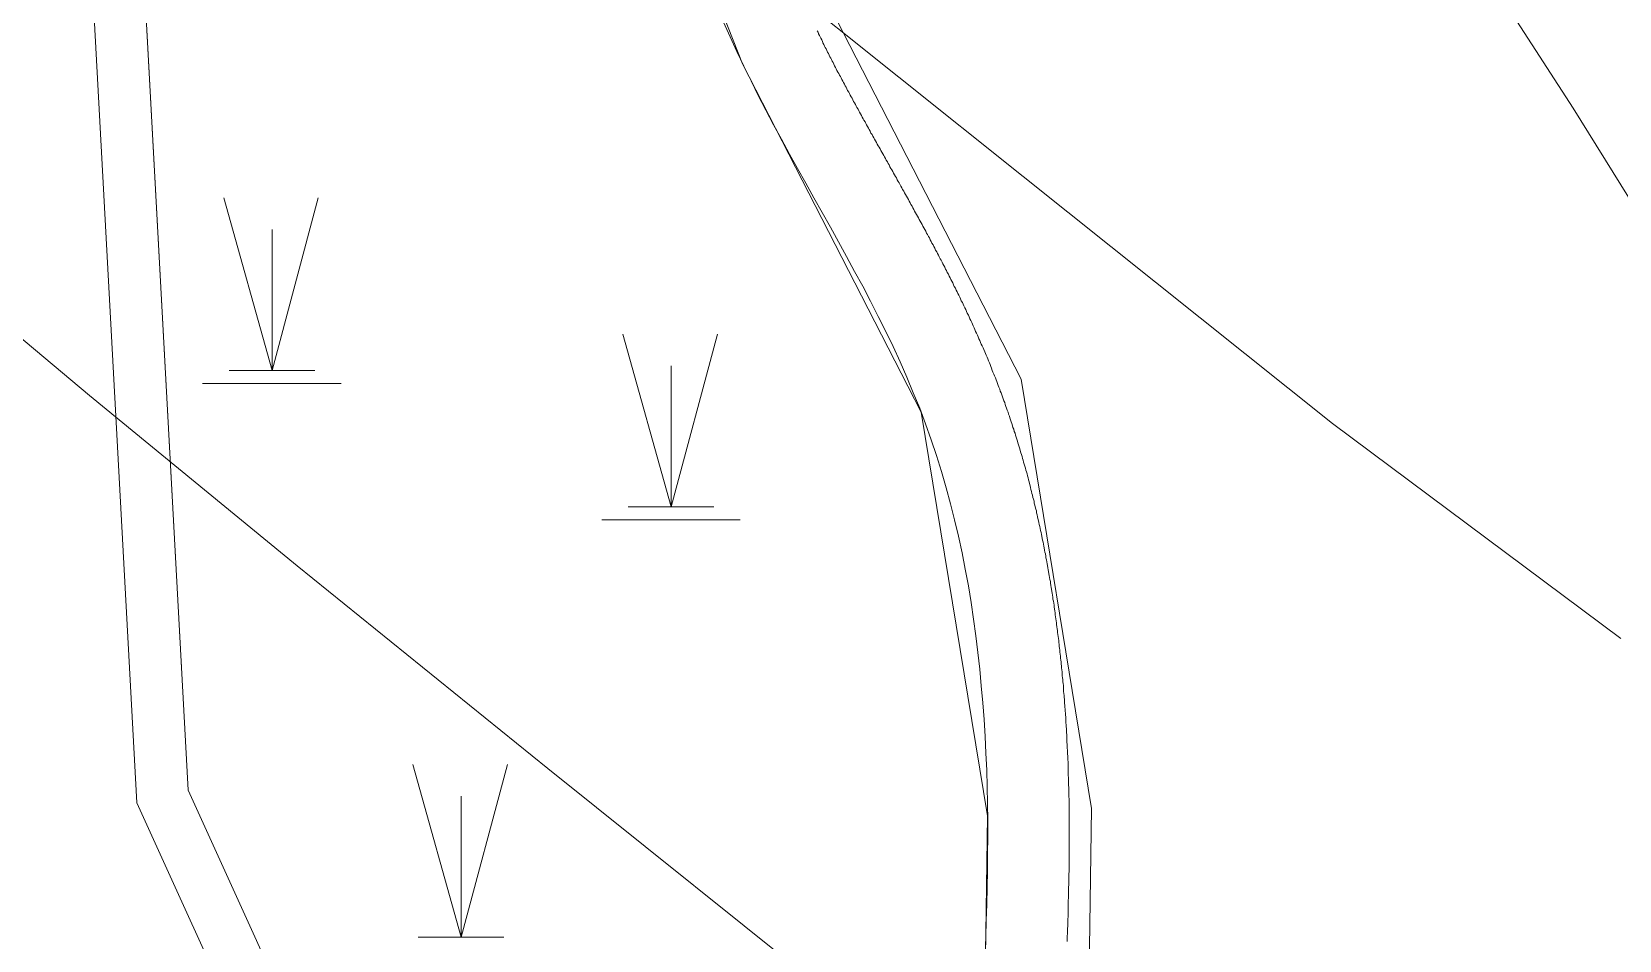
# Model space of a CAD drawing. Header units: metres. Extents: x 532950 to 537618, y 1849954 to 1853119.
# Drawn here: x 534450.4 to 534511.5, y 1851446.4 to 1851481.4 of the extents above; entities that cross this region are included whole.
import ezdxf

# ---------------------------------------------------------------- set-up
doc = ezdxf.new("R2010")
doc.units = ezdxf.units.M
doc.header["$LTSCALE"] = 3.1
for name, color, linetype, lineweight in [('12', 7, 'Continuous', 13), ('26', 7, 'Continuous', 13), ('4', 7, 'Continuous', 13), ('45', 7, 'Continuous', 13), ('55', 7, 'Continuous', 13), ('58', 7, 'Continuous', 13)]:
    doc.layers.add(name, color=color, linetype=linetype, lineweight=lineweight)

msp = doc.modelspace()

# ---------------------------------------------------------------- linework, layer by layer
at = {"layer": '12'}
for points in [[(534476.05, 1851404.12), (534454.42, 1851451.68), (534450.82, 1851517.88), (534437.7, 1851504.39), (534436.39, 1851502.93), (534435.21, 1851501.35), (534434.17, 1851499.69), (534433.28, 1851497.94), (534432.53, 1851496.12), (534431.95, 1851494.24), (534431.53, 1851492.32), (534431.27, 1851490.37), (534431.18, 1851488.41), (534431.26, 1851486.44), (534431.51, 1851484.49), (534431.92, 1851482.57), (534442.2, 1851443.01), (534446.57, 1851424.1), (534452.52, 1851405.62)], [(534476.05, 1851404.12), (534454.42, 1851451.68), (534450.82, 1851517.88)]]:
    msp.add_lwpolyline(points, dxfattribs=at)
at = {"layer": '26'}
for points in [[(534481.87, 1851479), (534481.84, 1851479.06), (534481.8, 1851479.12), (534481.77, 1851479.18), (534481.74, 1851479.24), (534481.71, 1851479.3), (534481.68, 1851479.36), (534481.64, 1851479.42), (534481.61, 1851479.48), (534481.58, 1851479.54), (534481.55, 1851479.6), (534481.52, 1851479.66), (534481.49, 1851479.71), (534481.46, 1851479.77), (534481.42, 1851479.83), (534481.39, 1851479.89), (534481.36, 1851479.95), (534481.33, 1851480.01), (534481.3, 1851480.07), (534481.27, 1851480.13), (534481.24, 1851480.19), (534481.21, 1851480.25), (534481.18, 1851480.31), (534481.15, 1851480.36), (534481.12, 1851480.42), (534481.09, 1851480.48), (534481.06, 1851480.54), (534481.03, 1851480.6), (534481, 1851480.66), (534480.97, 1851480.72), (534480.94, 1851480.78), (534480.91, 1851480.83), (534480.88, 1851480.89), (534480.85, 1851480.95), (534480.83, 1851481.01), (534480.8, 1851481.07), (534480.77, 1851481.13), (534480.74, 1851481.18), (534480.71, 1851481.24), (534480.68, 1851481.3), (534480.66, 1851481.36), (534480.63, 1851481.42)], [(534485.33, 1851472.71), (534485.3, 1851472.78), (534485.26, 1851472.84), (534485.23, 1851472.91), (534485.19, 1851472.97), (534485.16, 1851473.04), (534485.12, 1851473.11), (534485.09, 1851473.17), (534485.05, 1851473.24), (534485.02, 1851473.3), (534484.98, 1851473.37), (534484.95, 1851473.44), (534484.91, 1851473.5), (534484.88, 1851473.57), (534484.84, 1851473.63), (534484.81, 1851473.7), (534484.77, 1851473.76), (534484.74, 1851473.83), (534484.7, 1851473.89), (534484.67, 1851473.96), (534484.63, 1851474.02), (534484.6, 1851474.09), (534484.56, 1851474.15), (534484.53, 1851474.22), (534484.49, 1851474.28), (534484.45, 1851474.34), (534484.42, 1851474.41), (534484.38, 1851474.47), (534484.35, 1851474.54), (534484.31, 1851474.6), (534484.28, 1851474.67), (534484.24, 1851474.73), (534484.21, 1851474.79), (534484.17, 1851474.86), (534484.14, 1851474.92), (534484.1, 1851474.99), (534484.07, 1851475.05), (534484.03, 1851475.11), (534483.99, 1851475.18), (534483.96, 1851475.24), (534483.92, 1851475.3), (534483.89, 1851475.37), (534483.85, 1851475.43), (534483.82, 1851475.49), (534483.78, 1851475.56), (534483.75, 1851475.62), (534483.71, 1851475.68), (534483.68, 1851475.75), (534483.64, 1851475.81), (534483.61, 1851475.87), (534483.57, 1851475.93), (534483.54, 1851476), (534483.5, 1851476.06), (534483.47, 1851476.12), (534483.43, 1851476.18), (534483.4, 1851476.25), (534483.36, 1851476.31), (534483.33, 1851476.37), (534483.29, 1851476.43), (534483.26, 1851476.5), (534483.22, 1851476.56), (534483.19, 1851476.62), (534483.15, 1851476.68), (534483.12, 1851476.74), (534483.08, 1851476.81), (534483.05, 1851476.87), (534483.01, 1851476.93), (534482.98, 1851476.99), (534482.94, 1851477.05), (534482.91, 1851477.12), (534482.87, 1851477.18), (534482.84, 1851477.24), (534482.81, 1851477.3), (534482.77, 1851477.36), (534482.74, 1851477.42), (534482.7, 1851477.48), (534482.67, 1851477.55), (534482.63, 1851477.61), (534482.6, 1851477.67), (534482.57, 1851477.73), (534482.53, 1851477.79), (534482.5, 1851477.85), (534482.47, 1851477.91), (534482.43, 1851477.97), (534482.4, 1851478.03), (534482.36, 1851478.09), (534482.33, 1851478.15), (534482.3, 1851478.22), (534482.26, 1851478.28), (534482.23, 1851478.34), (534482.2, 1851478.4), (534482.16, 1851478.46), (534482.13, 1851478.52), (534482.1, 1851478.58), (534482.07, 1851478.64), (534482.03, 1851478.7), (534482, 1851478.76), (534481.97, 1851478.82), (534481.93, 1851478.88), (534481.9, 1851478.94), (534481.87, 1851479)], [(534488.34, 1851465.62), (534488.32, 1851465.69), (534488.29, 1851465.77), (534488.27, 1851465.84), (534488.25, 1851465.92), (534488.22, 1851465.99), (534488.2, 1851466.07), (534488.17, 1851466.14), (534488.15, 1851466.21), (534488.13, 1851466.29), (534488.1, 1851466.36), (534488.08, 1851466.44), (534488.05, 1851466.51), (534488.03, 1851466.58), (534488, 1851466.66), (534487.98, 1851466.73), (534487.95, 1851466.81), (534487.92, 1851466.88), (534487.9, 1851466.95), (534487.87, 1851467.03), (534487.85, 1851467.1), (534487.82, 1851467.17), (534487.79, 1851467.25), (534487.77, 1851467.32), (534487.74, 1851467.4), (534487.71, 1851467.47), (534487.68, 1851467.54), (534487.66, 1851467.62), (534487.63, 1851467.69), (534487.6, 1851467.76), (534487.57, 1851467.84), (534487.55, 1851467.91), (534487.52, 1851467.98), (534487.49, 1851468.05), (534487.46, 1851468.13), (534487.43, 1851468.2), (534487.4, 1851468.27), (534487.37, 1851468.34), (534487.34, 1851468.42), (534487.32, 1851468.49), (534487.29, 1851468.56), (534487.26, 1851468.63), (534487.23, 1851468.71), (534487.2, 1851468.78), (534487.17, 1851468.85), (534487.14, 1851468.92), (534487.11, 1851468.99), (534487.08, 1851469.06), (534487.05, 1851469.14), (534487.02, 1851469.21), (534486.98, 1851469.28), (534486.95, 1851469.35), (534486.92, 1851469.42), (534486.89, 1851469.49), (534486.86, 1851469.56), (534486.83, 1851469.63), (534486.8, 1851469.7), (534486.77, 1851469.77), (534486.73, 1851469.84), (534486.7, 1851469.91), (534486.67, 1851469.98), (534486.64, 1851470.05), (534486.61, 1851470.12), (534486.58, 1851470.19), (534486.54, 1851470.26), (534486.51, 1851470.33), (534486.48, 1851470.4), (534486.45, 1851470.47), (534486.41, 1851470.54), (534486.38, 1851470.61), (534486.35, 1851470.68), (534486.32, 1851470.75), (534486.28, 1851470.82), (534486.25, 1851470.89), (534486.22, 1851470.96), (534486.18, 1851471.02), (534486.15, 1851471.09), (534486.12, 1851471.16), (534486.08, 1851471.23), (534486.05, 1851471.3), (534486.02, 1851471.37), (534485.98, 1851471.43), (534485.95, 1851471.5), (534485.91, 1851471.57), (534485.88, 1851471.64), (534485.85, 1851471.71), (534485.81, 1851471.77), (534485.78, 1851471.84), (534485.75, 1851471.91), (534485.71, 1851471.97), (534485.68, 1851472.04), (534485.64, 1851472.11), (534485.61, 1851472.18), (534485.57, 1851472.24), (534485.54, 1851472.31), (534485.51, 1851472.38), (534485.47, 1851472.44), (534485.44, 1851472.51), (534485.4, 1851472.58), (534485.37, 1851472.64), (534485.33, 1851472.71)], [(534489.91, 1851458.09), (534489.9, 1851458.17), (534489.89, 1851458.24), (534489.88, 1851458.32), (534489.87, 1851458.39), (534489.86, 1851458.47), (534489.85, 1851458.55), (534489.84, 1851458.62), (534489.83, 1851458.7), (534489.82, 1851458.77), (534489.81, 1851458.85), (534489.8, 1851458.92), (534489.79, 1851459), (534489.78, 1851459.08), (534489.77, 1851459.15), (534489.76, 1851459.23), (534489.75, 1851459.3), (534489.74, 1851459.38), (534489.73, 1851459.45), (534489.71, 1851459.53), (534489.7, 1851459.61), (534489.69, 1851459.68), (534489.68, 1851459.76), (534489.67, 1851459.83), (534489.65, 1851459.91), (534489.64, 1851459.98), (534489.63, 1851460.06), (534489.62, 1851460.14), (534489.61, 1851460.21), (534489.59, 1851460.29), (534489.58, 1851460.36), (534489.57, 1851460.44), (534489.55, 1851460.51), (534489.54, 1851460.59), (534489.53, 1851460.66), (534489.51, 1851460.74), (534489.5, 1851460.82), (534489.49, 1851460.89), (534489.47, 1851460.97), (534489.46, 1851461.04), (534489.44, 1851461.12), (534489.43, 1851461.19), (534489.42, 1851461.27), (534489.4, 1851461.34), (534489.39, 1851461.42), (534489.37, 1851461.5), (534489.36, 1851461.57), (534489.34, 1851461.65), (534489.33, 1851461.72), (534489.31, 1851461.8), (534489.3, 1851461.87), (534489.28, 1851461.95), (534489.27, 1851462.02), (534489.25, 1851462.1), (534489.23, 1851462.17), (534489.22, 1851462.25), (534489.2, 1851462.33), (534489.18, 1851462.4), (534489.17, 1851462.48), (534489.15, 1851462.55), (534489.13, 1851462.63), (534489.12, 1851462.7), (534489.1, 1851462.78), (534489.08, 1851462.85), (534489.07, 1851462.93), (534489.05, 1851463), (534489.03, 1851463.08), (534489.01, 1851463.15), (534488.99, 1851463.23), (534488.98, 1851463.3), (534488.96, 1851463.38), (534488.94, 1851463.45), (534488.92, 1851463.53), (534488.9, 1851463.6), (534488.88, 1851463.68), (534488.86, 1851463.75), (534488.85, 1851463.83), (534488.83, 1851463.9), (534488.81, 1851463.98), (534488.79, 1851464.05), (534488.77, 1851464.13), (534488.75, 1851464.2), (534488.73, 1851464.28), (534488.71, 1851464.35), (534488.69, 1851464.43), (534488.67, 1851464.5), (534488.65, 1851464.58), (534488.62, 1851464.65), (534488.6, 1851464.73), (534488.58, 1851464.8), (534488.56, 1851464.88), (534488.54, 1851464.95), (534488.52, 1851465.02), (534488.5, 1851465.1), (534488.47, 1851465.17), (534488.45, 1851465.25), (534488.43, 1851465.32), (534488.41, 1851465.4), (534488.38, 1851465.47), (534488.36, 1851465.55), (534488.34, 1851465.62)], [(534490.34, 1851450.58), (534490.34, 1851450.65), (534490.34, 1851450.73), (534490.34, 1851450.8), (534490.34, 1851450.87), (534490.34, 1851450.95), (534490.34, 1851451.02), (534490.33, 1851451.1), (534490.33, 1851451.17), (534490.33, 1851451.25), (534490.33, 1851451.32), (534490.33, 1851451.39), (534490.33, 1851451.47), (534490.33, 1851451.54), (534490.33, 1851451.62), (534490.33, 1851451.69), (534490.33, 1851451.77), (534490.33, 1851451.84), (534490.32, 1851451.92), (534490.32, 1851451.99), (534490.32, 1851452.06), (534490.32, 1851452.14), (534490.32, 1851452.21), (534490.32, 1851452.29), (534490.31, 1851452.36), (534490.31, 1851452.44), (534490.31, 1851452.51), (534490.31, 1851452.59), (534490.31, 1851452.66), (534490.3, 1851452.74), (534490.3, 1851452.81), (534490.3, 1851452.89), (534490.3, 1851452.96), (534490.29, 1851453.04), (534490.29, 1851453.11), (534490.29, 1851453.19), (534490.29, 1851453.26), (534490.28, 1851453.34), (534490.28, 1851453.41), (534490.28, 1851453.49), (534490.27, 1851453.56), (534490.27, 1851453.64), (534490.27, 1851453.71), (534490.26, 1851453.79), (534490.26, 1851453.86), (534490.26, 1851453.94), (534490.25, 1851454.01), (534490.25, 1851454.09), (534490.25, 1851454.16), (534490.24, 1851454.24), (534490.24, 1851454.31), (534490.23, 1851454.39), (534490.23, 1851454.46), (534490.23, 1851454.54), (534490.22, 1851454.62), (534490.22, 1851454.69), (534490.21, 1851454.77), (534490.21, 1851454.84), (534490.2, 1851454.92), (534490.2, 1851454.99), (534490.19, 1851455.07), (534490.19, 1851455.14), (534490.18, 1851455.22), (534490.18, 1851455.29), (534490.17, 1851455.37), (534490.17, 1851455.44), (534490.16, 1851455.52), (534490.15, 1851455.6), (534490.15, 1851455.67), (534490.14, 1851455.75), (534490.14, 1851455.82), (534490.13, 1851455.9), (534490.12, 1851455.97), (534490.12, 1851456.05), (534490.11, 1851456.12), (534490.11, 1851456.2), (534490.1, 1851456.28), (534490.09, 1851456.35), (534490.09, 1851456.43), (534490.08, 1851456.5), (534490.07, 1851456.58), (534490.06, 1851456.65), (534490.06, 1851456.73), (534490.05, 1851456.81), (534490.04, 1851456.88), (534490.04, 1851456.96), (534490.03, 1851457.03), (534490.02, 1851457.11), (534490.01, 1851457.18), (534490, 1851457.26), (534490, 1851457.33), (534489.99, 1851457.41), (534489.98, 1851457.49), (534489.97, 1851457.56), (534489.96, 1851457.64), (534489.95, 1851457.71), (534489.95, 1851457.79), (534489.94, 1851457.86), (534489.93, 1851457.94), (534489.92, 1851458.02), (534489.91, 1851458.09)], [(534490.26, 1851446.35), (534490.26, 1851446.43), (534490.26, 1851446.5), (534490.26, 1851446.57), (534490.27, 1851446.64), (534490.27, 1851446.71), (534490.27, 1851446.79), (534490.27, 1851446.86), (534490.28, 1851446.93), (534490.28, 1851447), (534490.28, 1851447.07), (534490.28, 1851447.15), (534490.28, 1851447.22), (534490.29, 1851447.29), (534490.29, 1851447.36), (534490.29, 1851447.43), (534490.29, 1851447.51), (534490.29, 1851447.58), (534490.3, 1851447.65), (534490.3, 1851447.72), (534490.3, 1851447.8), (534490.3, 1851447.87), (534490.3, 1851447.94), (534490.31, 1851448.01), (534490.31, 1851448.09), (534490.31, 1851448.16), (534490.31, 1851448.23), (534490.31, 1851448.3), (534490.31, 1851448.38), (534490.31, 1851448.45), (534490.32, 1851448.52), (534490.32, 1851448.59), (534490.32, 1851448.67), (534490.32, 1851448.74), (534490.32, 1851448.81), (534490.32, 1851448.89), (534490.32, 1851448.96), (534490.33, 1851449.03), (534490.33, 1851449.11), (534490.33, 1851449.18), (534490.33, 1851449.25), (534490.33, 1851449.33), (534490.33, 1851449.4), (534490.33, 1851449.47), (534490.33, 1851449.55), (534490.33, 1851449.62), (534490.33, 1851449.69), (534490.33, 1851449.77), (534490.33, 1851449.84), (534490.34, 1851449.91), (534490.34, 1851449.99), (534490.34, 1851450.06), (534490.34, 1851450.13), (534490.34, 1851450.21), (534490.34, 1851450.28), (534490.34, 1851450.36), (534490.34, 1851450.43), (534490.34, 1851450.5), (534490.34, 1851450.58)]]:
    msp.add_lwpolyline(points, dxfattribs=at)
at = {"layer": '4'}
for points in [[(534481.87, 1851479), (534481.84, 1851479.06), (534481.8, 1851479.12), (534481.77, 1851479.18), (534481.74, 1851479.24), (534481.71, 1851479.3), (534481.68, 1851479.36), (534481.64, 1851479.42), (534481.61, 1851479.48), (534481.58, 1851479.54), (534481.55, 1851479.6), (534481.52, 1851479.66), (534481.49, 1851479.71), (534481.46, 1851479.77), (534481.42, 1851479.83), (534481.39, 1851479.89), (534481.36, 1851479.95), (534481.33, 1851480.01), (534481.3, 1851480.07), (534481.27, 1851480.13), (534481.24, 1851480.19), (534481.21, 1851480.25), (534481.18, 1851480.31), (534481.15, 1851480.36), (534481.12, 1851480.42), (534481.09, 1851480.48), (534481.06, 1851480.54), (534481.03, 1851480.6), (534481, 1851480.66), (534480.97, 1851480.72), (534480.94, 1851480.78), (534480.91, 1851480.83), (534480.88, 1851480.89), (534480.85, 1851480.95), (534480.83, 1851481.01), (534480.8, 1851481.07), (534480.77, 1851481.13), (534480.74, 1851481.18), (534480.71, 1851481.24), (534480.68, 1851481.3), (534480.66, 1851481.36), (534480.63, 1851481.42)], [(534485.33, 1851472.71), (534485.3, 1851472.78), (534485.26, 1851472.84), (534485.23, 1851472.91), (534485.19, 1851472.97), (534485.16, 1851473.04), (534485.12, 1851473.11), (534485.09, 1851473.17), (534485.05, 1851473.24), (534485.02, 1851473.3), (534484.98, 1851473.37), (534484.95, 1851473.44), (534484.91, 1851473.5), (534484.88, 1851473.57), (534484.84, 1851473.63), (534484.81, 1851473.7), (534484.77, 1851473.76), (534484.74, 1851473.83), (534484.7, 1851473.89), (534484.67, 1851473.96), (534484.63, 1851474.02), (534484.6, 1851474.09), (534484.56, 1851474.15), (534484.53, 1851474.22), (534484.49, 1851474.28), (534484.45, 1851474.34), (534484.42, 1851474.41), (534484.38, 1851474.47), (534484.35, 1851474.54), (534484.31, 1851474.6), (534484.28, 1851474.67), (534484.24, 1851474.73), (534484.21, 1851474.79), (534484.17, 1851474.86), (534484.14, 1851474.92), (534484.1, 1851474.99), (534484.07, 1851475.05), (534484.03, 1851475.11), (534483.99, 1851475.18), (534483.96, 1851475.24), (534483.92, 1851475.3), (534483.89, 1851475.37), (534483.85, 1851475.43), (534483.82, 1851475.49), (534483.78, 1851475.56), (534483.75, 1851475.62), (534483.71, 1851475.68), (534483.68, 1851475.75), (534483.64, 1851475.81), (534483.61, 1851475.87), (534483.57, 1851475.93), (534483.54, 1851476), (534483.5, 1851476.06), (534483.47, 1851476.12), (534483.43, 1851476.18), (534483.4, 1851476.25), (534483.36, 1851476.31), (534483.33, 1851476.37), (534483.29, 1851476.43), (534483.26, 1851476.5), (534483.22, 1851476.56), (534483.19, 1851476.62), (534483.15, 1851476.68), (534483.12, 1851476.74), (534483.08, 1851476.81), (534483.05, 1851476.87), (534483.01, 1851476.93), (534482.98, 1851476.99), (534482.94, 1851477.05), (534482.91, 1851477.12), (534482.87, 1851477.18), (534482.84, 1851477.24), (534482.81, 1851477.3), (534482.77, 1851477.36), (534482.74, 1851477.42), (534482.7, 1851477.48), (534482.67, 1851477.55), (534482.63, 1851477.61), (534482.6, 1851477.67), (534482.57, 1851477.73), (534482.53, 1851477.79), (534482.5, 1851477.85), (534482.47, 1851477.91), (534482.43, 1851477.97), (534482.4, 1851478.03), (534482.36, 1851478.09), (534482.33, 1851478.15), (534482.3, 1851478.22), (534482.26, 1851478.28), (534482.23, 1851478.34), (534482.2, 1851478.4), (534482.16, 1851478.46), (534482.13, 1851478.52), (534482.1, 1851478.58), (534482.07, 1851478.64), (534482.03, 1851478.7), (534482, 1851478.76), (534481.97, 1851478.82), (534481.93, 1851478.88), (534481.9, 1851478.94), (534481.87, 1851479)], [(534488.34, 1851465.62), (534488.32, 1851465.69), (534488.29, 1851465.77), (534488.27, 1851465.84), (534488.25, 1851465.92), (534488.22, 1851465.99), (534488.2, 1851466.07), (534488.17, 1851466.14), (534488.15, 1851466.21), (534488.13, 1851466.29), (534488.1, 1851466.36), (534488.08, 1851466.44), (534488.05, 1851466.51), (534488.03, 1851466.58), (534488, 1851466.66), (534487.98, 1851466.73), (534487.95, 1851466.81), (534487.92, 1851466.88), (534487.9, 1851466.95), (534487.87, 1851467.03), (534487.85, 1851467.1), (534487.82, 1851467.17), (534487.79, 1851467.25), (534487.77, 1851467.32), (534487.74, 1851467.4), (534487.71, 1851467.47), (534487.68, 1851467.54), (534487.66, 1851467.62), (534487.63, 1851467.69), (534487.6, 1851467.76), (534487.57, 1851467.84), (534487.55, 1851467.91), (534487.52, 1851467.98), (534487.49, 1851468.05), (534487.46, 1851468.13), (534487.43, 1851468.2), (534487.4, 1851468.27), (534487.37, 1851468.34), (534487.34, 1851468.42), (534487.32, 1851468.49), (534487.29, 1851468.56), (534487.26, 1851468.63), (534487.23, 1851468.71), (534487.2, 1851468.78), (534487.17, 1851468.85), (534487.14, 1851468.92), (534487.11, 1851468.99), (534487.08, 1851469.06), (534487.05, 1851469.14), (534487.02, 1851469.21), (534486.98, 1851469.28), (534486.95, 1851469.35), (534486.92, 1851469.42), (534486.89, 1851469.49), (534486.86, 1851469.56), (534486.83, 1851469.63), (534486.8, 1851469.7), (534486.77, 1851469.77), (534486.73, 1851469.84), (534486.7, 1851469.91), (534486.67, 1851469.98), (534486.64, 1851470.05), (534486.61, 1851470.12), (534486.58, 1851470.19), (534486.54, 1851470.26), (534486.51, 1851470.33), (534486.48, 1851470.4), (534486.45, 1851470.47), (534486.41, 1851470.54), (534486.38, 1851470.61), (534486.35, 1851470.68), (534486.32, 1851470.75), (534486.28, 1851470.82), (534486.25, 1851470.89), (534486.22, 1851470.96), (534486.18, 1851471.02), (534486.15, 1851471.09), (534486.12, 1851471.16), (534486.08, 1851471.23), (534486.05, 1851471.3), (534486.02, 1851471.37), (534485.98, 1851471.43), (534485.95, 1851471.5), (534485.91, 1851471.57), (534485.88, 1851471.64), (534485.85, 1851471.71), (534485.81, 1851471.77), (534485.78, 1851471.84), (534485.75, 1851471.91), (534485.71, 1851471.97), (534485.68, 1851472.04), (534485.64, 1851472.11), (534485.61, 1851472.18), (534485.57, 1851472.24), (534485.54, 1851472.31), (534485.51, 1851472.38), (534485.47, 1851472.44), (534485.44, 1851472.51), (534485.4, 1851472.58), (534485.37, 1851472.64), (534485.33, 1851472.71)], [(534489.91, 1851458.09), (534489.9, 1851458.17), (534489.89, 1851458.24), (534489.88, 1851458.32), (534489.87, 1851458.39), (534489.86, 1851458.47), (534489.85, 1851458.55), (534489.84, 1851458.62), (534489.83, 1851458.7), (534489.82, 1851458.77), (534489.81, 1851458.85), (534489.8, 1851458.92), (534489.79, 1851459), (534489.78, 1851459.08), (534489.77, 1851459.15), (534489.76, 1851459.23), (534489.75, 1851459.3), (534489.74, 1851459.38), (534489.73, 1851459.45), (534489.71, 1851459.53), (534489.7, 1851459.61), (534489.69, 1851459.68), (534489.68, 1851459.76), (534489.67, 1851459.83), (534489.65, 1851459.91), (534489.64, 1851459.98), (534489.63, 1851460.06), (534489.62, 1851460.14), (534489.61, 1851460.21), (534489.59, 1851460.29), (534489.58, 1851460.36), (534489.57, 1851460.44), (534489.55, 1851460.51), (534489.54, 1851460.59), (534489.53, 1851460.66), (534489.51, 1851460.74), (534489.5, 1851460.82), (534489.49, 1851460.89), (534489.47, 1851460.97), (534489.46, 1851461.04), (534489.44, 1851461.12), (534489.43, 1851461.19), (534489.42, 1851461.27), (534489.4, 1851461.34), (534489.39, 1851461.42), (534489.37, 1851461.5), (534489.36, 1851461.57), (534489.34, 1851461.65), (534489.33, 1851461.72), (534489.31, 1851461.8), (534489.3, 1851461.87), (534489.28, 1851461.95), (534489.27, 1851462.02), (534489.25, 1851462.1), (534489.23, 1851462.17), (534489.22, 1851462.25), (534489.2, 1851462.33), (534489.18, 1851462.4), (534489.17, 1851462.48), (534489.15, 1851462.55), (534489.13, 1851462.63), (534489.12, 1851462.7), (534489.1, 1851462.78), (534489.08, 1851462.85), (534489.07, 1851462.93), (534489.05, 1851463), (534489.03, 1851463.08), (534489.01, 1851463.15), (534488.99, 1851463.23), (534488.98, 1851463.3), (534488.96, 1851463.38), (534488.94, 1851463.45), (534488.92, 1851463.53), (534488.9, 1851463.6), (534488.88, 1851463.68), (534488.86, 1851463.75), (534488.85, 1851463.83), (534488.83, 1851463.9), (534488.81, 1851463.98), (534488.79, 1851464.05), (534488.77, 1851464.13), (534488.75, 1851464.2), (534488.73, 1851464.28), (534488.71, 1851464.35), (534488.69, 1851464.43), (534488.67, 1851464.5), (534488.65, 1851464.58), (534488.62, 1851464.65), (534488.6, 1851464.73), (534488.58, 1851464.8), (534488.56, 1851464.88), (534488.54, 1851464.95), (534488.52, 1851465.02), (534488.5, 1851465.1), (534488.47, 1851465.17), (534488.45, 1851465.25), (534488.43, 1851465.32), (534488.41, 1851465.4), (534488.38, 1851465.47), (534488.36, 1851465.55), (534488.34, 1851465.62)], [(534490.34, 1851450.58), (534490.34, 1851450.65), (534490.34, 1851450.73), (534490.34, 1851450.8), (534490.34, 1851450.87), (534490.34, 1851450.95), (534490.34, 1851451.02), (534490.33, 1851451.1), (534490.33, 1851451.17), (534490.33, 1851451.25), (534490.33, 1851451.32), (534490.33, 1851451.39), (534490.33, 1851451.47), (534490.33, 1851451.54), (534490.33, 1851451.62), (534490.33, 1851451.69), (534490.33, 1851451.77), (534490.33, 1851451.84), (534490.32, 1851451.92), (534490.32, 1851451.99), (534490.32, 1851452.06), (534490.32, 1851452.14), (534490.32, 1851452.21), (534490.32, 1851452.29), (534490.31, 1851452.36), (534490.31, 1851452.44), (534490.31, 1851452.51), (534490.31, 1851452.59), (534490.31, 1851452.66), (534490.3, 1851452.74), (534490.3, 1851452.81), (534490.3, 1851452.89), (534490.3, 1851452.96), (534490.29, 1851453.04), (534490.29, 1851453.11), (534490.29, 1851453.19), (534490.29, 1851453.26), (534490.28, 1851453.34), (534490.28, 1851453.41), (534490.28, 1851453.49), (534490.27, 1851453.56), (534490.27, 1851453.64), (534490.27, 1851453.71), (534490.26, 1851453.79), (534490.26, 1851453.86), (534490.26, 1851453.94), (534490.25, 1851454.01), (534490.25, 1851454.09), (534490.25, 1851454.16), (534490.24, 1851454.24), (534490.24, 1851454.31), (534490.23, 1851454.39), (534490.23, 1851454.46), (534490.23, 1851454.54), (534490.22, 1851454.62), (534490.22, 1851454.69), (534490.21, 1851454.77), (534490.21, 1851454.84), (534490.2, 1851454.92), (534490.2, 1851454.99), (534490.19, 1851455.07), (534490.19, 1851455.14), (534490.18, 1851455.22), (534490.18, 1851455.29), (534490.17, 1851455.37), (534490.17, 1851455.44), (534490.16, 1851455.52), (534490.15, 1851455.6), (534490.15, 1851455.67), (534490.14, 1851455.75), (534490.14, 1851455.82), (534490.13, 1851455.9), (534490.12, 1851455.97), (534490.12, 1851456.05), (534490.11, 1851456.12), (534490.11, 1851456.2), (534490.1, 1851456.28), (534490.09, 1851456.35), (534490.09, 1851456.43), (534490.08, 1851456.5), (534490.07, 1851456.58), (534490.06, 1851456.65), (534490.06, 1851456.73), (534490.05, 1851456.81), (534490.04, 1851456.88), (534490.04, 1851456.96), (534490.03, 1851457.03), (534490.02, 1851457.11), (534490.01, 1851457.18), (534490, 1851457.26), (534490, 1851457.33), (534489.99, 1851457.41), (534489.98, 1851457.49), (534489.97, 1851457.56), (534489.96, 1851457.64), (534489.95, 1851457.71), (534489.95, 1851457.79), (534489.94, 1851457.86), (534489.93, 1851457.94), (534489.92, 1851458.02), (534489.91, 1851458.09)], [(534490.26, 1851446.35), (534490.26, 1851446.43), (534490.26, 1851446.5), (534490.26, 1851446.57), (534490.27, 1851446.64), (534490.27, 1851446.71), (534490.27, 1851446.79), (534490.27, 1851446.86), (534490.28, 1851446.93), (534490.28, 1851447), (534490.28, 1851447.07), (534490.28, 1851447.15), (534490.28, 1851447.22), (534490.29, 1851447.29), (534490.29, 1851447.36), (534490.29, 1851447.43), (534490.29, 1851447.51), (534490.29, 1851447.58), (534490.3, 1851447.65), (534490.3, 1851447.72), (534490.3, 1851447.8), (534490.3, 1851447.87), (534490.3, 1851447.94), (534490.31, 1851448.01), (534490.31, 1851448.09), (534490.31, 1851448.16), (534490.31, 1851448.23), (534490.31, 1851448.3), (534490.31, 1851448.38), (534490.31, 1851448.45), (534490.32, 1851448.52), (534490.32, 1851448.59), (534490.32, 1851448.67), (534490.32, 1851448.74), (534490.32, 1851448.81), (534490.32, 1851448.89), (534490.32, 1851448.96), (534490.33, 1851449.03), (534490.33, 1851449.11), (534490.33, 1851449.18), (534490.33, 1851449.25), (534490.33, 1851449.33), (534490.33, 1851449.4), (534490.33, 1851449.47), (534490.33, 1851449.55), (534490.33, 1851449.62), (534490.33, 1851449.69), (534490.33, 1851449.77), (534490.33, 1851449.84), (534490.34, 1851449.91), (534490.34, 1851449.99), (534490.34, 1851450.06), (534490.34, 1851450.13), (534490.34, 1851450.21), (534490.34, 1851450.28), (534490.34, 1851450.36), (534490.34, 1851450.43), (534490.34, 1851450.5), (534490.34, 1851450.58)]]:
    msp.add_lwpolyline(points, dxfattribs=at)
at = {"layer": '45'}
msp.add_lwpolyline([(534569.46, 1851382.31), (534545.76, 1851392.2), (534505.37, 1851408.46), (534491.19, 1851418.85), (534486.97, 1851435.81), (534487.19, 1851451.18), (534484.63, 1851466.73), (534477.75, 1851480.15), (534472.35, 1851493.86), (534465.4, 1851535.74), (534452.57, 1851522.54), (534456.39, 1851452.17), (534477.73, 1851405.26), (534523.24, 1851358.35), (534584.4, 1851319.97)], dxfattribs=at)
at = {"layer": '55'}
for p, q in [((534459.63, 1851468.34), (534457.77, 1851474.99)), ((534459.63, 1851468.34), (534461.41, 1851474.99)), ((534459.63, 1851468.34), (534459.63, 1851473.77)), ((534475, 1851463.09), (534473.14, 1851469.73)), ((534475, 1851463.09), (534476.79, 1851469.73)), ((534457.98, 1851468.34), (534461.27, 1851468.34)), ((534475, 1851463.09), (534475, 1851468.52)), ((534456.95, 1851467.83), (534462.29, 1851467.83)), ((534473.35, 1851463.09), (534476.65, 1851463.09)), ((534472.33, 1851462.58), (534477.66, 1851462.58)), ((534466.91, 1851446.51), (534465.05, 1851453.16)), ((534466.91, 1851446.51), (534468.7, 1851453.16)), ((534466.91, 1851446.51), (534466.91, 1851451.94)), ((534465.26, 1851446.51), (534468.56, 1851446.51))]:
    msp.add_line(p, q, dxfattribs=at)
for points in [[(534857.56, 1851418), (534816.22, 1851368.3), (534743.69, 1851338.45), (534659.78, 1851307.18), (534584.4, 1851319.97), (534523.24, 1851358.35), (534477.73, 1851405.26), (534456.39, 1851452.17), (534449.28, 1851582.95), (534450.9, 1851641.07), (534444.72, 1851664), (534443.84, 1851690.46), (534441.19, 1851714.27)], [(534463.52, 1851712.92), (534470.19, 1851675.14), (534471.96, 1851648.73), (534468.36, 1851629.82), (534462.01, 1851602.44), (534462.26, 1851598.06), (534462, 1851581.54), (534465.49, 1851558.77), (534472.96, 1851514.72), (534476.23, 1851494.93), (534481.4, 1851481.8), (534488.48, 1851468), (534491.2, 1851451.47), (534490.98, 1851436.28), (534494.72, 1851421.22), (534507.32, 1851411.99), (534517.85, 1851407.79), (534547.28, 1851395.9), (534572.72, 1851385.28)], [(534459.6, 1851712.13), (534466.22, 1851674.66), (534467.93, 1851648.97), (534464.45, 1851630.65), (534457.99, 1851602.78), (534458.26, 1851597.98), (534458, 1851581.26), (534461.54, 1851558.14), (534469.01, 1851514.06), (534472.35, 1851493.86), (534477.75, 1851480.15), (534484.63, 1851466.73), (534487.19, 1851451.18), (534486.97, 1851435.81), (534491.19, 1851418.85), (534505.37, 1851408.46), (534516.36, 1851404.08), (534545.76, 1851392.2), (534569.46, 1851382.31)], [(534449.91, 1851541.64), (534450, 1851535.86), (534449.9, 1851532.46), (534449.96, 1851530.11), (534450.55, 1851527.49), (534451.68, 1851524.59), (534453.33, 1851521.41), (534455.52, 1851517.97), (534457.72, 1851514.53), (534459.39, 1851511.39), (534460.54, 1851508.54), (534461.17, 1851505.99), (534461.28, 1851503.74), (534461.28, 1851501.72), (534461.59, 1851499.88), (534462.19, 1851498.22), (534463.11, 1851496.74), (534464.32, 1851495.43), (534466.86, 1851493.29), (534471.75, 1851489.3), (534478.98, 1851483.47), (534488.56, 1851475.8), (534500.48, 1851466.29), (534511.59, 1851458.01)], [(534516.14, 1851468.15), (534509.75, 1851478.44), (534504.25, 1851486.94), (534499.64, 1851493.64), (534495.93, 1851498.55), (534493.11, 1851501.67), (534490.87, 1851503.96), (534488.92, 1851506.37), (534487.26, 1851508.92), (534485.88, 1851511.59), (534484.79, 1851514.39), (534484.14, 1851518.23), (534484.1, 1851524.03), (534484.66, 1851531.8), (534485.83, 1851541.52)], [(534430.75, 1851519.75), (534431.92, 1851517.39), (534432.74, 1851514.24), (534433.2, 1851510.31), (534433.3, 1851505.58), (534433.05, 1851500.07), (534433.05, 1851494.41), (534433.91, 1851489.24), (534435.61, 1851484.57), (534438.17, 1851480.4), (534441.59, 1851476.72), (534446.26, 1851472.67), (534452.59, 1851467.37), (534460.59, 1851460.81), (534470.25, 1851453.01), (534481.57, 1851443.95), (534492.68, 1851434.96), (534501.74, 1851427.36), (534508.72, 1851421.16), (534513.64, 1851416.34), (534516.49, 1851412.91), (534518.45, 1851410.2), (534520.68, 1851407.52)]]:
    msp.add_lwpolyline(points, dxfattribs=at)
at = {"layer": '58'}
for points in [[(534477.73, 1851405.26), (534456.39, 1851452.17), (534452.57, 1851522.54)], [(534484.8, 1851466.28), (534484.58, 1851466.88), (534484.33, 1851467.48), (534484.08, 1851468.08), (534483.82, 1851468.67), (534483.55, 1851469.26), (534483.27, 1851469.84), (534482.98, 1851470.42), (534482.68, 1851471), (534482.38, 1851471.58), (534482.07, 1851472.15), (534481.76, 1851472.72), (534481.45, 1851473.29), (534481.14, 1851473.86), (534480.82, 1851474.42), (534480.5, 1851474.99), (534480.19, 1851475.55), (534479.87, 1851476.11), (534479.56, 1851476.67), (534479.25, 1851477.24), (534478.95, 1851477.8), (534478.65, 1851478.36), (534478.36, 1851478.92), (534478.08, 1851479.49), (534477.8, 1851480.05), (534477.53, 1851480.62), (534477.27, 1851481.19), (534477.02, 1851481.75)], [(534487.1, 1851445.87), (534487.12, 1851446.51), (534487.14, 1851447.15), (534487.16, 1851447.79), (534487.17, 1851448.43), (534487.19, 1851449.08), (534487.19, 1851449.72), (534487.2, 1851450.36), (534487.2, 1851451.01), (534487.19, 1851451.66), (534487.18, 1851452.3), (534487.16, 1851452.95), (534487.13, 1851453.6), (534487.1, 1851454.24), (534487.06, 1851454.89), (534487.01, 1851455.54), (534486.95, 1851456.19), (534486.89, 1851456.83), (534486.82, 1851457.48), (534486.74, 1851458.12), (534486.65, 1851458.76), (534486.56, 1851459.4), (534486.45, 1851460.04), (534486.33, 1851460.68), (534486.21, 1851461.31), (534486.07, 1851461.95), (534485.92, 1851462.58), (534485.76, 1851463.2), (534485.6, 1851463.82), (534485.41, 1851464.44), (534485.22, 1851465.06), (534485.02, 1851465.67), (534484.8, 1851466.28)]]:
    msp.add_lwpolyline(points, dxfattribs=at)

doc.saveas('drawing.dxf')
